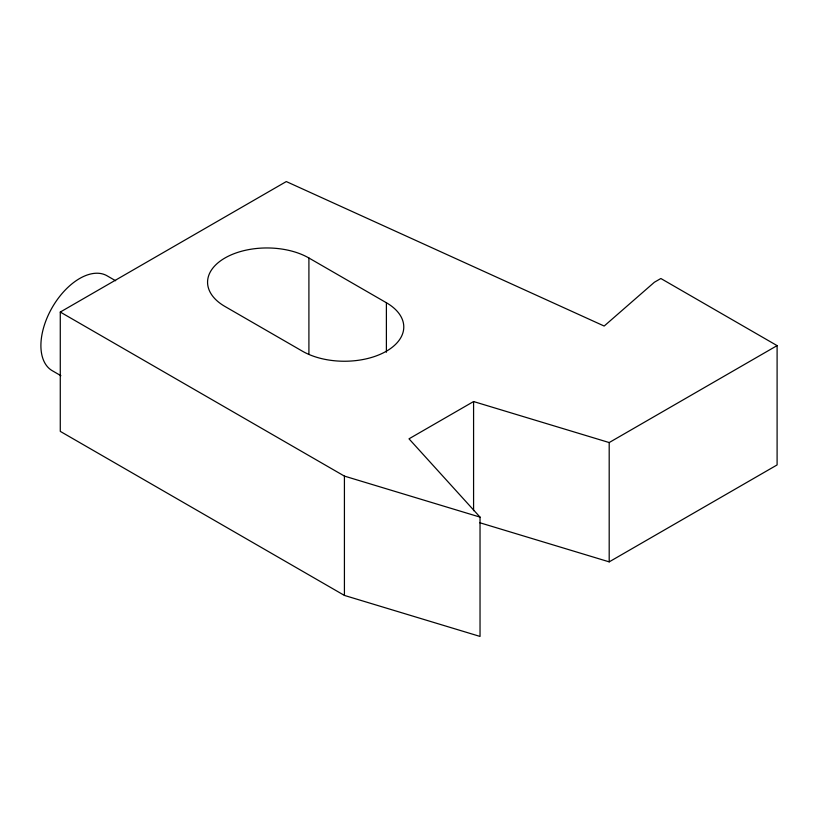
<?xml version="1.0" encoding="UTF-8"?>
<svg xmlns="http://www.w3.org/2000/svg" width="818" height="818" viewBox="0 0 818 818"><rect width="100%" height="100%" fill="white"/><g stroke="black" fill="none" stroke-linecap="round" stroke-linejoin="round"><path stroke-width="1.23" d="M777.1 345.615L609.195 442.558L473.581 401.546L409 438.826L480.033 517.119L480.033 636.435L344.419 595.422L60.276 431.372L60.276 312.057L286.3 181.565L604.175 326.045L654.4 282.23L660.862 278.509L777.1 345.615L777.1 464.931L609.195 561.864L479.685 522.702M60.276 312.057L344.419 476.107L480.033 517.119M386.393 302.742A59.366 34.274 0 0 1 386.393 351.208A59.366 34.274 0 0 1 302.445 351.208L224.95 306.464A59.366 34.274 0 0 1 224.95 257.997A59.366 34.274 0 0 1 308.907 257.997L386.393 302.742L386.393 352.241M115.655 280.758L107.046 275.789A54.796 31.636 -60 0 0 52.25 307.425A54.796 31.636 -60 0 0 52.25 370.697L60.859 375.677M609.195 442.558L609.195 561.864M473.581 401.546L473.581 510.698M344.419 476.107L344.419 595.422M308.907 257.997L308.907 354.46"/></g></svg>
